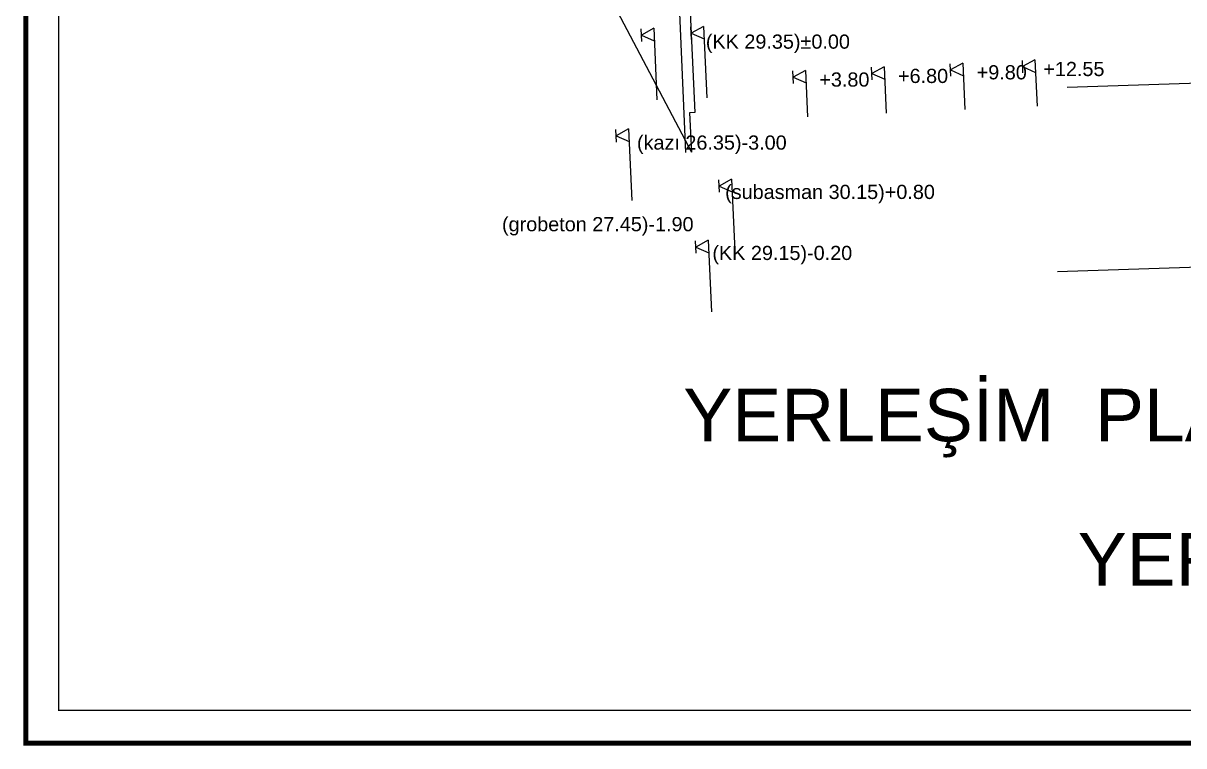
# Model space of a CAD drawing. Header units: centimetres. Extents: x -13133 to 30552, y -2 to 4552.
# Drawn here: x 2498 to 3382, y -2 to 548 of the extents above; entities that cross this region are included whole.
import ezdxf
from ezdxf.enums import TextEntityAlignment as Align

# ---------------------------------------------------------------- set-up
doc = ezdxf.new("R2010")
doc.units = ezdxf.units.CM
for name, color, linetype in [('ROTAS-KAT-ADI', 1, 'CONTINUOUS'), ('ROTAS-MIMARI', 8, 'CONTINUOUS'), ('ROTAS-MIMARI-YAZI', 8, 'CONTINUOUS'), ('ROTAS-PAFTA', 7, 'CONTINUOUS')]:
    doc.layers.add(name, color=color, linetype=linetype)
doc.styles.add('ROTAS', font='arial.ttf')

msp = doc.modelspace()

# ---------------------------------------------------------------- linework, layer by layer
at = {"layer": 'ROTAS-MIMARI'}
for p, q in [((3002.77, 449.77), (2975.14, 1074.87)), ((3004.86, 583.51), (3009.61, 480.16)), ((2945.56, 566.77), (3006.99, 449.97)), ((2969.08, 534.35), (2968.64, 543.94)), ((2978.23, 544.38), (2968.86, 539.14)), ((2978.23, 544.38), (2980.73, 489.85)), ((3007.05, 535.83), (3006.61, 545.42)), ((3016.2, 545.86), (3006.83, 540.63)), ((3006.83, 540.63), (3016.64, 536.27)), ((3016.2, 545.86), (3018.71, 491.33)), ((2968.86, 539.14), (2978.67, 534.79)), ((3144.61, 505.1), (3144.16, 514.69)), ((3153.75, 515.13), (3144.39, 509.9)), ((3153.75, 515.13), (3155.38, 479.83)), ((3204.54, 507.86), (3204.1, 517.45)), ((3213.69, 517.89), (3204.32, 512.65)), ((3213.69, 517.89), (3215.31, 482.59)), ((3259.48, 510.39), (3259.04, 519.98)), ((3268.63, 520.42), (3259.26, 515.18)), ((3259.26, 515.18), (3269.07, 510.83)), ((3268.63, 520.42), (3270.26, 485.11)), ((3084.67, 502.35), (3084.23, 511.94)), ((3093.82, 512.38), (3084.45, 507.14)), ((3084.45, 507.14), (3094.26, 502.79)), ((3093.82, 512.38), (3095.44, 477.07)), ((3144.39, 509.9), (3154.2, 505.54)), ((3204.32, 512.65), (3214.13, 508.3)), ((3464.38, 505.01), (3293.08, 499.25)), ((3009.61, 480.16), (3005.61, 479.98)), ((3005.61, 479.98), (3006.99, 449.97)), ((2949.88, 457.69), (2949.44, 467.28)), ((2959.03, 467.72), (2949.66, 462.49)), ((2949.66, 462.49), (2959.47, 458.13)), ((2959.03, 467.72), (2961.53, 413.19)), ((3028.42, 419.49), (3027.97, 429.08)), ((3037.56, 429.52), (3028.19, 424.29)), ((3037.56, 429.52), (3040.07, 374.99)), ((3028.19, 424.29), (3038.01, 419.93)), ((3010.53, 373.04), (3010.09, 382.63)), ((3019.68, 383.07), (3010.31, 377.84)), ((3019.68, 383.07), (3022.19, 328.54)), ((4124.34, 387.14), (3285.83, 358.92)), ((3010.31, 377.84), (3020.12, 373.48))]:
    msp.add_line(p, q, dxfattribs=at)
at = {"layer": 'ROTAS-PAFTA'}
for points, const_width in [([(2500, 0), (5000, 0), (5000, 2800), (2500, 2800)], 4), ([(2525, 25), (4975, 25), (4975, 2775), (2525, 2775)], 1)]:
    msp.add_lwpolyline(points, close=True, dxfattribs=dict(at, const_width=const_width))

# ---------------------------------------------------------------- texts
at = {"layer": 'ROTAS-KAT-ADI', "style": 'ROTAS'}
msp.add_text('YERLEŞİM PLANI   ÖLÇEK: 1 / 250', height=40, dxfattribs=at).set_placement((3750, 120), align=Align.CENTER)
at = {"layer": 'ROTAS-MIMARI-YAZI', "style": 'ROTAS'}
for s, height, p in [('(KK 29.35)±0.00', 10.8, (3072.83, 534.26)), ('+6.80', 10.8, (3183.41, 508.13)), ('+9.80', 10.8, (3243.34, 510.89)), ('+12.55', 10.8, (3298.29, 513.41)), ('+3.80', 10.8, (3123.47, 505.37)), ('(kazı 26.35)-3.00', 10.8, (3022.51, 457.38)), ('(subasman 30.15)+0.80', 10.8, (3112.53, 419.8)), ('(grobeton 27.45)-1.90', 10.8, (2935.65, 395.24)), ('(KK 29.15)-0.20', 10.8, (3076.19, 373.33)), ('YERLEŞİM  PLANI   ÖLÇEK: 1 / 250', 40, (3457.32, 249.84))]:
    msp.add_text(s, height=height, dxfattribs=at).set_placement(p, align=Align.MIDDLE_CENTER)

doc.saveas('drawing.dxf')
